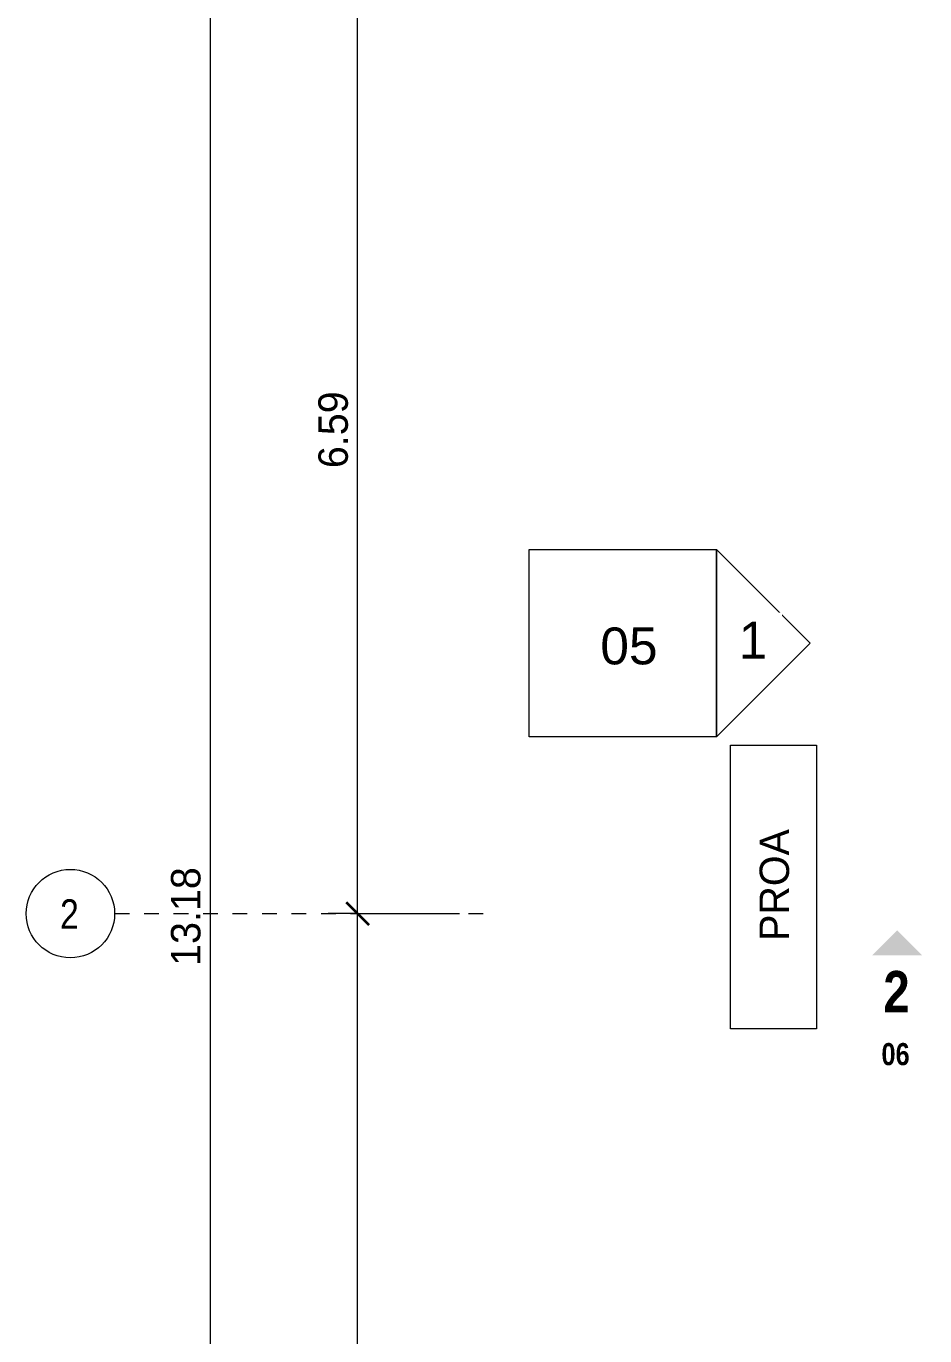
# Model space of a CAD drawing. Header units: metres. Extents: x -3 to 175, y -5 to 18.
# Drawn here: x 98.21 to 104.31, y 3.78 to 12.66 of the extents above; entities that cross this region are included whole.
import ezdxf

# ---------------------------------------------------------------- set-up
doc = ezdxf.new("R2010")
doc.units = ezdxf.units.M
doc.linetypes.add('Grid Line', pattern=[0.022225, 0.0127, -0.003175, 0.003175, -0.003175])
for name, color, linetype, lineweight in [('A-ANNO-DIMS', 7, 'Continuous', 9), ('A-ANNO-DIMS-100', 7, 'Continuous', 9), ('G-ANNO-SYMB', 7, 'Continuous', 9), ('G-ANNO-TEXT', 7, 'Continuous', 9), ('S-GRID', 7, 'Continuous', 9), ('S-GRID-IDEN', 7, 'Continuous', 9)]:
    doc.layers.add(name, color=color, linetype=linetype, lineweight=lineweight)
doc.styles.add('Arial', font='arial.ttf', dxfattribs={"height": 0.25})
doc.styles.add('Century Gothic_1', font='GOTHIC.TTF', dxfattribs={"height": 0.2})
doc.styles.add('Manrope', font='Manrope-Regular.ttf', dxfattribs={"height": 0.2})
doc.styles.add('Saira Condensed', font='SairaCondensed-Regular.ttf', dxfattribs={"height": 0.2})
doc.styles.add('Saira Condensed_B', font='', dxfattribs={"height": 0.15})
doc.styles.add('Saira Condensed_B_1', font='', dxfattribs={"height": 0.28})
doc.styles.get('Saira Condensed_B').set_extended_font_data('Saira Condensed', bold=True)
doc.styles.get('Saira Condensed_B_1').set_extended_font_data('Saira Condensed', bold=True)
doc.dimstyles.new('FCA_N_Cotas_E100', dxfattribs={"dimscale": 0.3048, "dimtxt": 0.208834, "dimasz": 0.492126, "dimexe": 0.656168, "dimexo": 0.656168, "dimgap": 0.032808, "dimtad": 1, "dimrnd": 0.01, "dimzin": 0, "dimdsep": 46, "dimtxsty": 'Century Gothic_1', "dimblk1": 'OBLIQUE', "dimblk2": 'OBLIQUE', "dimsah": 1, "dimcen": 0.09, "dimdle": 0.656168, "dimazin": 2, "dimtfac": 1, "dimtdec": 4, "dimtix": 1, "dimtmove": 0, "dimatfit": 3, "dimfxl": 1, "dimtvp": 1, "dimtolj": 1, "dimtzin": 0, "dimarcsym": 2})

# ---------------------------------------------------------------- blocks, each defined once
blk = doc.blocks.new('Grid - 3mm-1144979-N-Hab-01')
at = {"layer": 'S-GRID-IDEN', "color": 253, "true_color": 0xaaaaaa}
blk.add_circle((0, 0), 0.003, dxfattribs=at)
blk = doc.blocks.new('DIMBLOCK21-N-Hab-01')
at = {"layer": 'A-ANNO-DIMS-100', "lineweight": 35}
for p, q in [((100.4593, 6.6426), (100.3843, 6.7176)), ((100.4593, 6.6426), (100.5343, 6.5676)), ((100.4593, 0.048), (100.3843, 0.123)), ((100.4593, 0.048), (100.5343, -0.027))]:
    blk.add_line(p, q, dxfattribs=at)
at = {"layer": 'A-ANNO-DIMS-100'}
for p, q in [((100.4593, 6.6426), (100.2593, 6.6426)), ((100.4593, -0.152), (100.4593, 6.6426)), ((100.4593, 6.6426), (101.1509, 6.6426)), ((100.4593, 0.048), (100.2593, 0.048)), ((100.4593, 0.048), (101.1509, 0.048))]:
    blk.add_line(p, q, dxfattribs=at)
at = {"layer": 'A-ANNO-DIMS-100', "color": 0, "insert": (100.193, 3.0735), "char_height": 0.2, "width": 0.652357, "attachment_point": 1, "rotation": 90, "line_spacing_factor": 0.984502, "style": 'Century Gothic_1'}
blk.add_mtext('6.59', dxfattribs=at)
blk = doc.blocks.new('_Oblique')
at = {"color": 0, "linetype": 'ByBlock', "lineweight": -2}
blk.add_line((-0.5, -0.5), (0.5, 0.5), dxfattribs=at)
blk = doc.blocks.new('DIMBLOCK22-N-Hab-01')
at = {"layer": 'A-ANNO-DIMS-100'}
for p, q in [((100.4593, 6.6426), (100.4593, 13.4278)), ((100.4593, 13.2278), (100.2593, 13.2278)), ((100.4593, 13.2278), (101.1509, 13.2278)), ((100.4593, 6.6426), (100.2593, 6.6426)), ((100.4593, 6.6426), (101.1509, 6.6426))]:
    blk.add_line(p, q, dxfattribs=at)
at = {"layer": 'A-ANNO-DIMS-100', "lineweight": 35}
for p, q in [((100.4593, 13.2278), (100.3843, 13.3028)), ((100.4593, 13.2278), (100.5343, 13.1528)), ((100.4593, 6.6426), (100.3843, 6.7176)), ((100.4593, 6.6426), (100.5343, 6.5676))]:
    blk.add_line(p, q, dxfattribs=at)
at = {"layer": 'A-ANNO-DIMS-100', "color": 0, "insert": (100.193, 9.6634), "char_height": 0.2, "width": 0.652357, "attachment_point": 1, "rotation": 90, "line_spacing_factor": 0.984502, "style": 'Century Gothic_1'}
blk.add_mtext('6.59', dxfattribs=at)
blk = doc.blocks.new('DIMBLOCK24-N-Hab-01')
at = {"layer": 'A-ANNO-DIMS-100'}
for p, q in [((99.4593, 13.4278), (99.4593, -0.152)), ((99.4593, 13.2278), (99.2593, 13.2278)), ((99.4593, 13.2278), (101.1509, 13.2278)), ((99.4593, 0.048), (99.2593, 0.048)), ((99.4593, 0.048), (101.1509, 0.048))]:
    blk.add_line(p, q, dxfattribs=at)
at = {"layer": 'A-ANNO-DIMS-100', "lineweight": 35}
for p, q in [((99.4593, 13.2278), (99.3843, 13.3028)), ((99.4593, 13.2278), (99.5343, 13.1528)), ((99.4593, 0.048), (99.3843, 0.123)), ((99.4593, 0.048), (99.5343, -0.027))]:
    blk.add_line(p, q, dxfattribs=at)
at = {"layer": 'A-ANNO-DIMS-100', "color": 0, "insert": (99.193, 6.2882), "char_height": 0.2, "width": 0.839312, "attachment_point": 1, "rotation": 90, "line_spacing_factor": 0.984502, "style": 'Century Gothic_1'}
blk.add_mtext('13.18', dxfattribs=at)
blk = doc.blocks.new('Section - Símbolo_Detalle_Plano-1146154-N-Hab-01')
at = {"layer": 'G-ANNO-SYMB', "true_color": 0x808080}
blk.add_hatch(color=8, dxfattribs=at).paths.add_polyline_path([(-0.004296, 0.004296), (-0.007704, 0.004296), (-0.006, 0.006)])
blk = doc.blocks.new('Elevation - Detail Number-1115207-N-Hab-01')
at = {"layer": 'G-ANNO-SYMB'}
for p, q in [((-0.00635, -0.00635), (-0.00635, 0.00635)), ((-0.00635, 0.00635), (0.00635, 0.00635)), ((0.00635, 0.00635), (0.00635, -0.00635)), ((0.00635, -0.00635), (-0.00635, -0.00635))]:
    blk.add_line(p, q, dxfattribs=at)
blk = doc.blocks.new('Elevation - Detail Number-1115155-N-Hab-01')
at = {"layer": 'G-ANNO-SYMB'}
for p, q in [((0, 0.00635), (-0.00635, 0)), ((0.00635, 0), (0, 0.00635)), ((-0.00635, 0), (0.00635, 0))]:
    blk.add_line(p, q, dxfattribs=at)

msp = doc.modelspace()

# ---------------------------------------------------------------- linework, layer by layer
at = {"layer": 'G-ANNO-TEXT', "flags": 128}
msp.add_lwpolyline([(102.9884, 5.8615), (102.9884, 7.7841), (103.5724, 7.7841), (103.5724, 5.8615)], close=True, dxfattribs=at)
at = {"layer": 'S-GRID', "color": 254, "linetype": 'Grid Line', "true_color": 0xd4d4d4}
msp.add_line((98.8109, 6.6426), (101.3109, 6.6426), dxfattribs=at)

# ---------------------------------------------------------------- block references
at = {"layer": 'G-ANNO-SYMB', "xscale": 99.99999999999993, "yscale": 99.99999999999993, "zscale": 99.99999999999993}
msp.add_blockref('Elevation - Detail Number-1115207-N-Hab-01', (102.2584, 8.4771), dxfattribs=at)
at = {"layer": 'G-ANNO-SYMB', "extrusion": (0, 0, -1), "xscale": 99.99999999999993, "yscale": 99.99999999999993, "zscale": 99.99999999999993, "rotation": 90.00000000000001}
msp.add_blockref('Elevation - Detail Number-1115155-N-Hab-01', (-102.8934, 8.4771), dxfattribs=at)
at = {"layer": 'G-ANNO-SYMB', "color": 8, "lineweight": 18, "true_color": 0x808080, "xscale": 99.99999999999993, "yscale": 99.99999999999993, "zscale": 99.99999999999993}
msp.add_blockref('Section - Símbolo_Detalle_Plano-1146154-N-Hab-01', (104.7197, 5.93), dxfattribs=at)
at = {"layer": 'S-GRID-IDEN', "color": 253, "true_color": 0xaaaaaa, "xscale": 99.99999999999993, "yscale": 99.99999999999993, "zscale": 99.99999999999993, "rotation": 269.9999999999996}
msp.add_blockref('Grid - 3mm-1144979-N-Hab-01', (98.5109, 6.6426), dxfattribs=at)

# ---------------------------------------------------------------- texts
at = {"layer": 'G-ANNO-SYMB', "insert": (104.0259, 6.2535), "char_height": 0.28, "width": 0.224472, "attachment_point": 1, "style": 'Saira Condensed_B_1'}
msp.add_mtext('\\fSaira Condensed|b1|i0|c0|p2|;2', dxfattribs=at)
at = {"layer": 'G-ANNO-SYMB', "color": 8, "true_color": 0x808080, "insert": (104.0129, 5.7651), "char_height": 0.15, "width": 0.25654, "attachment_point": 1, "style": 'Saira Condensed_B', "bg_fill": 3, "box_fill_scale": 1.25, "bg_fill_color": 256, "bg_fill_true_color": 13158600, "bg_fill_transparency": 0}
msp.add_mtext('06', dxfattribs=at)
at = {"layer": 'G-ANNO-TEXT', "insert": (103.1861, 6.4576), "char_height": 0.2, "width": 0.889873, "attachment_point": 1, "rotation": 90, "style": 'Manrope'}
msp.add_mtext('PROA', dxfattribs=at)
at = {"layer": 'S-GRID-IDEN', "color": 253, "true_color": 0xaaaaaa, "insert": (98.4405, 6.7399), "char_height": 0.2, "width": 0.160337, "attachment_point": 1, "style": 'Saira Condensed'}
msp.add_mtext('2', dxfattribs=at)

# ---------------------------------------------------------------- dimensions: what is measured, and where the dimension line sits
at = {"layer": 'A-ANNO-DIMS'}
for base, p1, p2, override, picture, middle in [((99.4593, 0.048), (101.3509, 13.2278), (101.3509, 0.048), {"dimpost": '<>', "dimfxl": 13.179768}, 'DIMBLOCK24-N-Hab-01', (99.3443, 6.6379)), ((100.4593, 13.2278), (101.3509, 6.6426), (101.3509, 13.2278), {"dimpost": '<>', "dimfxl": 6.585229}, 'DIMBLOCK22-N-Hab-01', (100.3443, 9.9352)), ((100.4593, 6.6426), (101.3509, 0.048), (101.3509, 6.6426), {"dimpost": '<>', "dimfxl": 6.594539}, 'DIMBLOCK21-N-Hab-01', (100.3443, 3.3453))]:
    dim = msp.add_linear_dim(base=base, p1=p1, p2=p2, angle=90, dimstyle='FCA_N_Cotas_E100', override=override, dxfattribs=at)
    dim.commit()
    dim.dimension.update_dxf_attribs({"geometry": picture, "text_midpoint": middle})

# ---------------------------------------------------------------- next in the draw order: texts
at = {"layer": 'G-ANNO-SYMB', "char_height": 0.25, "attachment_point": 1, "style": 'Arial', "bg_fill": 3, "box_fill_scale": 1.25, "bg_fill_color": 256, "bg_fill_true_color": 13158600, "bg_fill_transparency": 0}
for s, insert, width in [('05', (102.1057, 8.5829), 0.464979), ('1', (103.0441, 8.6218), 0.232489)]:
    msp.add_mtext(s, dxfattribs=dict(at, insert=insert, width=width))

doc.saveas('drawing.dxf')
